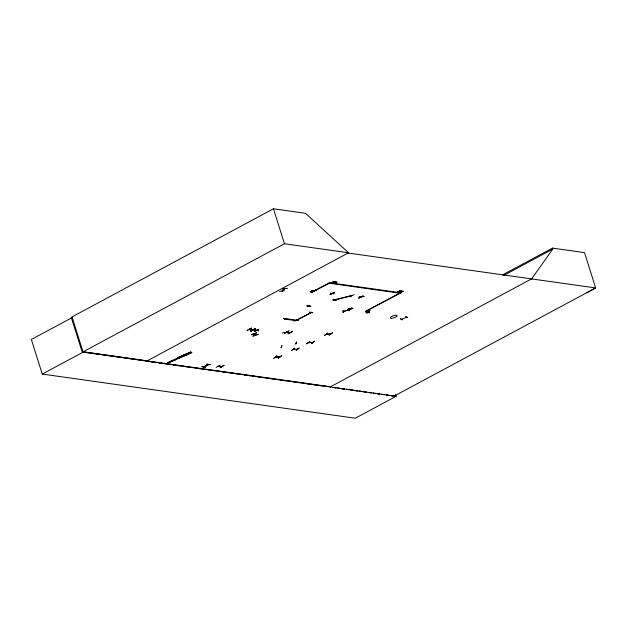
<?xml version="1.0" encoding="UTF-8"?>
<svg xmlns="http://www.w3.org/2000/svg" width="627" height="627" viewBox="0 0 627 627"><rect width="100%" height="100%" fill="white"/><g stroke="black" fill="none" stroke-linecap="round" stroke-linejoin="round"><path stroke-width="0.94" d="M201.996 366.787L205.57 367.124L202.004 366.74M283.616 318.492L286.923 318.978M307.363 305.741L310.726 306.258L310.161 306.564M309.432 312.207L312.795 312.716L309.487 312.238M273.725 358.307L276.687 355.979M276.883 355.948L273.78 358.354M294.596 348.236L291.437 350.564M294.4 348.275L291.437 350.595M306.634 343.847L310.044 341.472L306.634 343.815M324.535 335.374L327.749 333.062L324.59 335.421M256.749 329.818L258.59 331.001M400.269 318.743L402.228 319.903L400.551 318.681M343.094 312.395L343.314 310.553L343.11 312.364M343.337 312.254L343.228 310.537M167.393 362.641L176.406 358.683M168.302 362.978L177.135 359.02L168.146 362.915M177.355 357.86L190.592 351.927M178.327 358.229L191.564 352.296M178.57 358.315L191.94 352.523L178.538 358.417M222.154 366.481L218.392 366.286M286.994 332.279L282.283 332.945M352.797 308.476L347.679 309.346M313.359 291.171L311.94 290.873L313.367 291.077M366.286 312.63L367.704 312.92L369.679 311.901L368.127 311.635L366.278 312.724L368.143 311.682M281.108 347.593L281.938 345.532L281.217 347.515M295.779 343.996L296.485 342.068M279.564 291.351L284.439 290.763M254.06 333.854L255.432 335.139M255.33 335.045L255.73 335.053L254.209 333.987M361.536 296.845L361.371 296.83M252.806 329.763L249.475 329.293M290.199 332.616L286.892 332.13M332.232 293.452L331.863 293.836M256.639 330.476L253.394 329.951M350.227 308.868L350.501 308.782M531.563 278.905L552.787 249.107L552.473 248.104L502.541 274.9M218.196 366.395L221.95 366.568M284.815 288.741L282.174 291.022M307.191 305.851L310.498 306.337L307.089 305.937M335.719 281.789L333.446 283.02L335.03 282.628L334.818 283.208L337.107 281.985L335.492 282.377L335.876 281.531M293.546 320.773L298.585 320.036L293.436 320.844M295.85 320.75L295.607 320.805M359.059 297.049L363.981 296.446M249.366 329.394L252.626 329.849M314.229 291.069L314.417 290.952M286.79 332.232L290.05 332.694M285.261 318.743L285.622 318.54M308.515 306.36L307.959 306.556L308.57 306.337M309.009 305.992L309.62 305.772L309.135 306.023M311.078 312.458L311.682 312.23L311.227 312.481M334.363 300.074L333.799 300.255L334.309 300.098M348.769 309.903L343.361 311.47L348.824 309.887M282.518 288.812L287.291 288.334L282.401 288.882M284.65 288.741L282.009 291.038M205.711 365.839L206.103 365.839M278.239 358.119L281.641 355.736L278.294 358.08M293.514 349.474L293.13 349.419M297.59 349.184L297.041 349.31M296.187 350.36L299.11 348.048M314.738 341.198L311.345 343.604L314.503 341.245M330.5 334.073L326.111 334.293L330.68 333.948M332.451 332.804L329.05 335.186L332.459 332.812M285.489 318.72L285.818 318.547M257.901 330.311L258.324 330.131M284.352 319.182L284.893 319.049M220.148 365.11L216.103 367.469M224.082 365.306L220.132 367.704L224.043 365.267M552.473 248.104L584.513 252.618L595.65 287.942L348.087 253.034L348.557 252.783L305.49 213.305L273.45 208.783L71.995 316.909L83.109 352.155L396.146 396.288L395.574 394.469M586.935 292.644L595.65 287.942L394.195 396.06M72.199 317.56L31.35 339.481L42.26 374.076L355.305 418.217L396.146 396.288M348.126 253.042L348.604 252.783L284.47 243.746L83.015 351.865L330.586 386.773M42.26 374.076L83.109 352.155M348.557 252.783L146.632 361.16L148.56 361.426M311.956 290.92C307.175 292.323 312.332 292.731 313.343 291.124M399.548 293.162L365.447 311.462L401.045 292.801L329.551 282.722L314.276 290.92L329.355 283.263M250.565 330.962L255.079 328.65L250.753 330.985M206.8 364.201L210.139 364.671L206.612 364.263M203.524 366.826L207.999 364.491M203.712 366.866L208.046 364.538M204.088 366.913L208.595 364.608L204.269 366.928M296.328 320.138L311.407 312.481L296.132 320.679L285.011 319.112L285.857 318.657L296.979 320.225M358.832 298.186L363.174 295.866L358.824 298.154M503.622 275.496L552.787 249.107M330.108 387.024L532.033 278.647M334.152 293.687L330.625 293.264L333.909 293.812M310.185 306.493L306.854 305.992L307.418 305.772M334.356 292.323L329.967 294.674L334.324 292.284M336.221 300.153L332.671 299.792L336.205 300.121M288.945 330.954L284.454 333.298L288.804 330.97M287.989 333.783L292.48 331.511L288.122 333.807M347.671 310.138L352.209 307.857L347.86 310.177M365.902 312.708L370.071 310.373M250.941 331.087L255.518 328.838L251.066 331.072M254.39 331.644L258.771 329.316M254.358 331.605L258.755 329.355M284.799 319.08L284.462 319.237M406.515 317.333L401.492 319.292M177.472 358.001L190.961 352.17L177.378 357.868M177.551 358.033L190.969 352.155M168.02 362.876L176.9 358.871M286.155 319.409L283.851 318.414L285.904 319.464M283.819 318.477L285.888 319.551M406.03 316.525L407.722 317.764L405.81 316.58M251.427 334.724L256.741 332.733L251.419 334.693M252.979 336.103L258.324 334.199L252.979 336.064M275.457 357.131L279.877 356.896M279.697 356.99L275.324 357.233M256.451 330.547L253.504 329.943M348.777 308.97L348.902 310.678M295.913 344.011L296.508 342.021M358.95 297.12L364.099 296.32M293.068 349.498L297.543 349.184M296.203 350.391L299.142 347.993M206.8 364.193L210.123 364.648M308.429 342.718L312.983 342.381M349.043 308.852L349.153 310.624M328.705 283.169L400.198 293.256M368.276 311.65L369.695 311.854M150.488 361.701L153.388 362.108M155.316 362.382L157.252 362.657M159.18 362.923L162.079 363.339M164.008 363.605L170.771 364.561M172.699 364.836L175.599 365.243M177.527 365.51L180.427 365.925M182.355 366.192L184.291 366.466M186.219 366.74L189.119 367.148M191.047 367.422L192.983 367.688M194.911 367.963L197.811 368.37M199.739 368.645L202.639 369.052M204.567 369.327L206.502 369.601M208.43 369.867L211.33 370.275M213.258 370.549L215.194 370.823M217.122 371.098L220.022 371.505M221.95 371.78L224.85 372.187M226.778 372.454L228.714 372.728M230.642 373.002L233.542 373.41M235.47 373.684L237.406 373.951M240.298 374.366L242.234 374.632M244.162 374.907L247.062 375.314M248.99 375.589L250.925 375.863M252.853 376.129L255.753 376.545M257.681 376.811L259.617 377.086M261.545 377.36L264.445 377.767M266.373 378.042L273.137 378.99M276.029 379.398L277.965 379.672M279.893 379.946L281.821 380.221M284.721 380.628L286.657 380.895M288.585 381.169L291.484 381.577M293.412 381.851L295.341 382.125M297.276 382.399L300.176 382.807M302.104 383.073L304.032 383.348M305.968 383.622L308.86 384.03M310.796 384.304L317.552 385.252M320.452 385.66L322.38 385.934M324.316 386.208L326.244 386.483M335.845 387.831L332.976 387.431L335.923 387.854M337.757 388.105L339.677 388.372M341.59 388.646L344.458 389.046M346.37 389.32L349.239 389.72M351.151 389.994L353.064 390.26M354.976 390.535L357.845 390.934M359.765 391.209L366.458 392.149M369.327 392.557L371.239 392.823M373.151 393.09L376.02 393.497M377.932 393.764L379.844 394.038M381.765 394.305L384.633 394.712M386.545 394.979L389.414 395.386M391.326 395.653L393.239 395.927M147.102 360.901L82.059 351.622L71.235 317.309M337.859 388.129L339.795 388.411M341.731 388.685L344.638 389.101M346.574 389.375L348.51 389.649M350.446 389.931L353.354 390.339M355.29 390.621L357.225 390.895M359.161 391.17L362.069 391.585M364.005 391.867L365.941 392.141M368.848 392.557L370.784 392.831M377.564 393.795L379.5 394.077M386.279 395.041L388.215 395.316M391.123 395.731L393.058 396.013M349.811 296.916L354.059 294.565M314.527 341.19L311.4 343.565M369.679 311.901L367.83 312.889M329.41 282.291L329.551 282.722M273.45 208.783L284.47 243.746M333.87 299.918L333.729 300.302L351.935 295.552L333.87 299.918M350.493 309.009L349.96 309.056L350.493 309.009M333.548 281.484L331.283 282.714L332.866 282.33L332.655 282.902L334.943 281.68L333.329 282.072L333.548 281.484M399.807 290.669L397.534 291.9L399.125 291.516L398.905 292.096L401.194 290.865L399.579 291.265L399.807 290.669M401.97 290.975L399.705 292.206L401.288 291.821L401.076 292.401L403.357 291.171L401.75 291.563L401.97 290.975M352.836 308.484L347.679 309.338L352.836 308.484M310.937 291.5C310.968 292.911 314.151 290.042 310.937 291.5M367.257 312.23C367.289 313.649 370.471 310.773 367.257 312.23M251.513 328.093L247.046 330.468L251.521 328.117M316.416 289.76L311.925 292.127L316.4 289.792M391.616 318.226A3.55 1.066 -17.5 0 0 397.056 315.937A3.55 1.066 -17.5 0 0 392.369 316.094A3.55 1.066 -17.5 0 0 391.616 318.226"/></g></svg>
